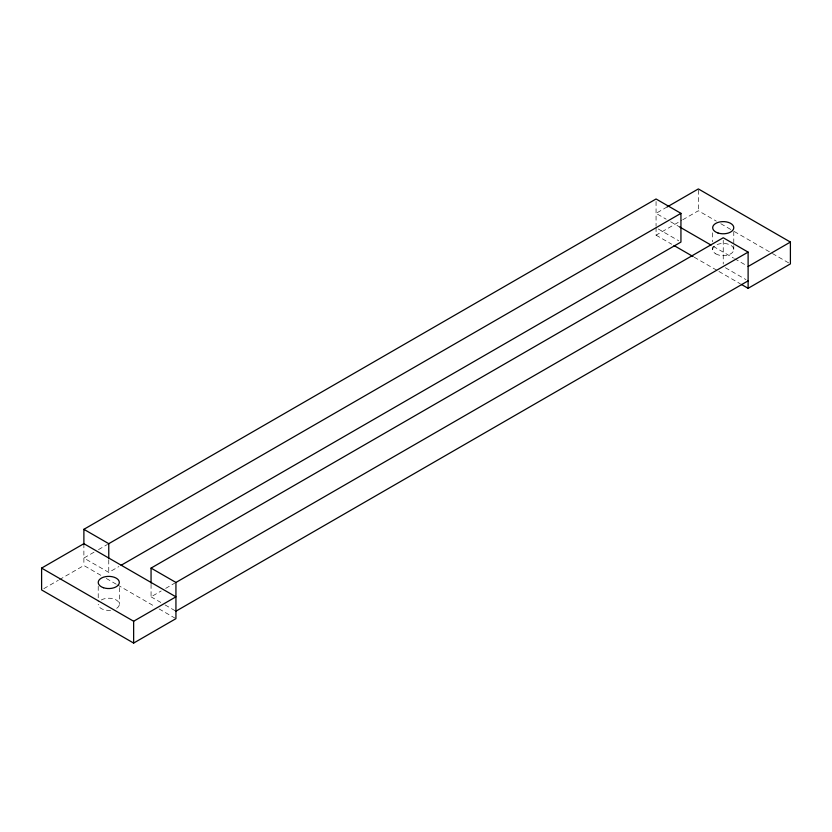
<?xml version="1.0" encoding="UTF-8"?>
<svg xmlns="http://www.w3.org/2000/svg" width="832" height="832" viewBox="0 0 832 832"><rect width="100%" height="100%" fill="white"/><g stroke="black" fill="none" stroke-linecap="round" stroke-linejoin="round"><path stroke-width="0.62" stroke-dasharray="4.16 3.12" d="M667.191 206.918L656.063 213.346L666.162 219.18M94.006 552.209L83.886 558.043L108.763 572.406L118.882 566.571M98.509 549.609L107.494 544.419M43.826 588.65L58.292 580.289M59.405 579.654L83.886 565.51L101.847 575.89M656.063 227.469L656.063 235.175L681.658 220.397M682.77 219.752L698.36 210.756L716.31 221.125M151.06 584.334L151.06 596.825L161.179 590.98M165.672 588.39L174.668 583.201M720.803 223.714L733.148 230.849M734.271 231.494L771.316 252.886M772.439 253.531L789.277 263.255M670.654 221.77L679.64 226.949M713.315 246.397L733.512 258.055M734.635 258.71L746.99 265.834M658.226 228.956L678.777 240.822M725.4 267.738L745.95 279.594M656.063 235.175L671.778 244.244M694.231 257.213L717.798 270.816M718.921 271.471L740.251 283.785M151.06 596.825L160.794 602.441M165.121 604.947L175.937 611.187M106.34 578.479L116.438 584.314M117.562 584.958L154.606 606.341M159.099 608.941L174.814 618.01M733.782 231.556L733.782 244.4M733.782 245.69L733.782 249.538M723.237 240.261L723.237 263.983M712.681 232.846L712.681 241.831M712.681 246.969L712.681 249.538M698.36 190.206L698.36 210.756M656.063 201.479L656.063 226.19M119.319 587.6L119.319 604.292M108.763 559.915L108.763 572.406M98.218 586.31L98.218 601.723M83.886 543.681L83.886 565.51M101.306 599.986A10.556 6.094 0 0 1 116.23 599.986A10.556 6.094 0 0 1 116.23 608.608M110.604 610.293A10.556 6.094 0 0 1 98.218 604.292M715.77 253.843A10.556 6.094 0 0 0 733.429 251.118A10.556 6.094 0 0 0 720.502 243.651A10.556 6.094 0 0 0 715.77 253.843"/><path stroke-width="1.25" d="M83.886 544.305L83.886 529.318L656.063 198.983L680.94 213.346L680.94 242.07L121.129 565.271M41.6 568.1L83.886 543.681L175.937 596.825L133.64 621.244L41.6 568.1L41.6 589.93L133.64 643.074L175.937 618.654L175.937 582.462L748.114 252.117L748.114 288.319L741.374 284.43M667.191 206.918L698.36 188.926L790.4 242.07L790.4 263.9L748.114 288.319M83.886 529.318L108.763 543.681L680.94 213.346M151.06 583.086L151.06 568.1L723.237 237.754L748.114 252.117M748.114 266.49L790.4 242.07M175.937 611.187L748.114 280.852M679.64 226.949L711.069 245.097M674.024 245.544L693.108 256.558M151.06 568.1L175.937 582.462M133.64 621.244L133.64 643.074M108.763 543.681L108.763 558.667M717.954 232.981A10.556 6.094 0 0 0 733.782 227.708A10.556 6.094 0 0 0 717.954 222.425A10.556 6.094 0 0 0 717.954 232.981M103.49 587.735A10.556 6.094 0 0 0 119.319 582.462A10.556 6.094 0 0 0 103.49 577.19A10.556 6.094 0 0 0 103.49 587.735"/></g></svg>
